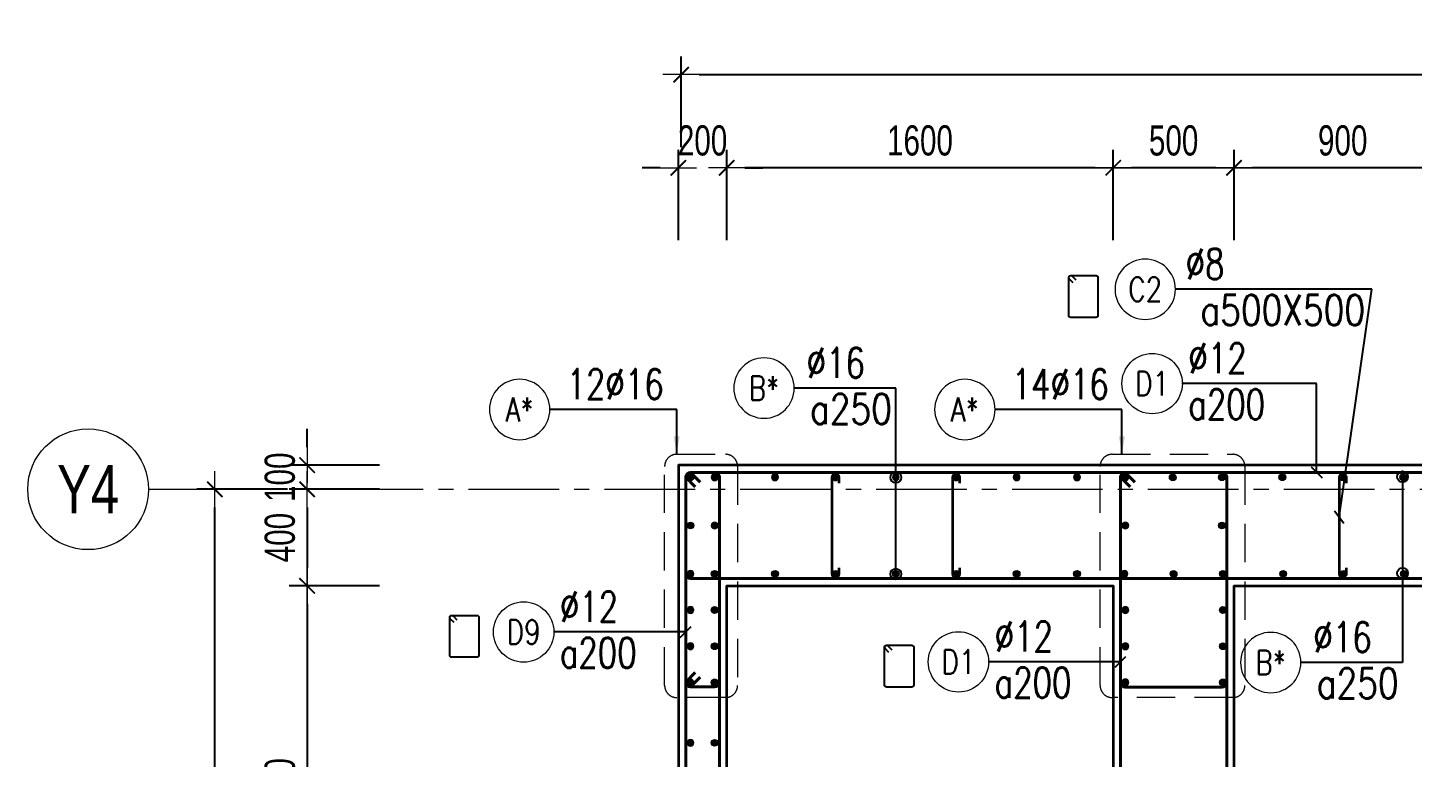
# Model space of a CAD drawing. Header units: millimetres. Extents: x 738475 to 1279438, y -34239 to 156422.
# Drawn here: x 1060364 to 1066096, y 71460 to 74482 of the extents above; entities that cross this region are included whole.
import ezdxf
from ezdxf.enums import TextEntityAlignment as Align

# ---------------------------------------------------------------- set-up
doc = ezdxf.new("R2010")
doc.units = ezdxf.units.MM
doc.header["$MEASUREMENT"] = 0
for name, pattern in [('HIDDEN2', [4.7625, 3.175, -1.5875]), ('HT_Dim Grid$0$CENTER2', [1.125, 0.75, -0.125, 0.125, -0.125]), ('HT_Grid$0$CENTER2', [1.125, 0.75, -0.125, 0.125, -0.125])]:
    doc.linetypes.add(name, pattern=pattern)
doc.layers.get('0').update_dxf_attribs({"lineweight": 20})
doc.layers.get('Defpoints').update_dxf_attribs({"color": 151, "lineweight": 9})
for name, color, linetype, lineweight in [('HT_Dim Grid$0$NDC_S_AXIS', 5, 'HT_Dim Grid$0$CENTER2', 13), ('HT_Dim Grid$0$NDC_S_SYMBOL', 1, 'Continuous', 15), ('HT_Dim Grid$0$NDC_S_TEXT SYMBOL', 7, 'Continuous', 20), ('HT_Grid$0$NDC_S_AXIS', 5, 'HT_Grid$0$CENTER2', 13), ('KC-LEADER', 153, 'Continuous', 18), ('KC-THEP', 6, 'Continuous', 40), ('NDC_S_DIM', 1, 'Continuous', 15), ('NDC_S_HIDDEN', 8, 'HIDDEN2', 13), ('NDC_S_LEADER', 1, 'Continuous', 15), ('NDC_S_REBAR', 4, 'Continuous', 35), ('NDC_S_STIRRUP', 4, 'Continuous', 40), ('NDC_S_VN TEXT', 7, 'Continuous', 20), ('NDC_S_WALL', 6, 'Continuous', 35), ('OF_Core wall_1.2(B1-19F)$0$NDC_S_WALL', 6, 'Continuous', 35)]:
    doc.layers.add(name, color=color, linetype=linetype, lineweight=lineweight)
doc.layers.add('Ligature', color=1, linetype='Continuous')
doc.styles.add('HT_Dim Grid$0$NDC_ANNO', font='', dxfattribs={"width": 0.8})
doc.styles.add('NDC_DIM', font='', dxfattribs={"width": 0.75})
doc.styles.add('NDC_EN TXT', font='romans.shx', dxfattribs={"width": 0.8})
doc.styles.get('HT_Dim Grid$0$NDC_ANNO').set_extended_font_data('Dotum')
doc.styles.get('NDC_DIM').set_extended_font_data('Dotum')
doc.dimstyles.new('NDC_dim_30', dxfattribs={"dimscale": 30, "dimtxt": 2.5, "dimasz": 1.5, "dimexe": 1.5, "dimexo": 2.5, "dimgap": 1, "dimtad": 1, "dimdec": 0, "dimzin": 0, "dimdsep": 46, "dimtxsty": 'NDC_DIM', "dimblk": 'DIMMARK', "dimcen": 0.09, "dimdle": 1.2, "dimclrd": 1, "dimclre": 1, "dimclrt": 3, "dimadec": 0, "dimazin": 0, "dimtfac": 1, "dimtdec": 0, "dimtix": 1, "dimtofl": 0, "dimtmove": 0, "dimatfit": 3, "dimfxl": 6, "dimfxlon": 1, "dimtolj": 1, "dimtzin": 0, "dimarcsym": 0})
doc.dimstyles.new('NDC_dim_50', dxfattribs={"dimscale": 50, "dimtxt": 2.5, "dimasz": 1.5, "dimexe": 1.5, "dimexo": 2.5, "dimgap": 1, "dimtad": 1, "dimdec": 0, "dimzin": 0, "dimdsep": 46, "dimtxsty": 'NDC_DIM', "dimblk": 'DIMMARK', "dimcen": 0.09, "dimdle": 1.2, "dimclrd": 1, "dimclre": 1, "dimclrt": 3, "dimadec": 0, "dimazin": 0, "dimtfac": 1, "dimtdec": 0, "dimtix": 1, "dimtofl": 0, "dimtmove": 0, "dimatfit": 3, "dimfxl": 6, "dimfxlon": 1, "dimtolj": 1, "dimtzin": 0, "dimarcsym": 0})

# ---------------------------------------------------------------- blocks, each defined once
blk = doc.blocks.new('THEP')
at = {"layer": 'KC-LEADER', "color": 6}
blk.add_circle((0, 0), 14, dxfattribs=at)
at = {"layer": 'KC-THEP'}
for p, q in [((-14, 0), (14, 0)), ((9.9, 9.9), (-9.9, -9.9)), ((-9.9, 9.9), (9.9, -9.9)), ((0, 14), (0, -14))]:
    blk.add_line(p, q, dxfattribs=at)
blk = doc.blocks.new('DIMMARK')
at = {"layer": 'NDC_S_DIM', "color": 1}
blk.add_line((-1.5, 0), (1, 0), dxfattribs=at)
at = {"layer": 'NDC_S_DIM', "color": 2, "const_width": 0.1}
blk.add_lwpolyline([(-0.424, -0.424), (0.424, 0.424)], dxfattribs=at)
blk = doc.blocks.new('*U11')
blk.add_circle((-2.5, 0), 2.5)
at = {"layer": 'NDC_S_VN TEXT', "color": 3, "style": 'NDC_EN TXT', "width": 0.75}
for tag, p in [('DK1', (0.5, 0.85)), ('KC1', (0.5, -2.97))]:
    blk.add_attdef(tag, p, '', height=2.5, dxfattribs=at)
at = {"layer": 'NDC_S_VN TEXT', "color": 7, "style": 'NDC_EN TXT', "width": 0.8}
blk.add_attdef('SH2', text='', height=2, dxfattribs=at).set_placement((-2.5, 0), align=Align.MIDDLE)
blk = doc.blocks.new('*U9')
blk.add_circle((2.5, 0), 2.5)
at = {"layer": 'NDC_S_VN TEXT', "color": 3, "style": 'NDC_EN TXT', "width": 0.75}
blk.add_attdef('DK2', text='', height=2.5, dxfattribs=at).set_placement((-0.85, 0.85), align=Align.RIGHT)
at = {"layer": 'NDC_S_VN TEXT', "color": 7, "style": 'NDC_EN TXT', "width": 0.8}
blk.add_attdef('SH3', text='', height=2, dxfattribs=at).set_placement((2.5, 0), align=Align.MIDDLE)
blk = doc.blocks.new('*D646')
at = {"layer": 'Defpoints', "color": 0, "transparency": 16777216}
for p in [(1061521.3, 72670), (1064858.2, 72670), (1063069.3, 72570)]:
    blk.add_point(p, dxfattribs=at)
at = {"layer": 'NDC_S_DIM', "color": 1, "lineweight": -2, "transparency": 16777216}
for p, q in [((1061521.3, 72745), (1061521.3, 72820)), ((1061821.3, 72670), (1061446.3, 72670)), ((1061821.3, 72570), (1061446.3, 72570)), ((1061521.3, 72495), (1061521.3, 72420))]:
    blk.add_line(p, q, dxfattribs=at)
at = {"layer": 'NDC_S_DIM', "color": 1, "lineweight": -2, "transparency": 16777216, "xscale": 75, "yscale": 75, "zscale": 75}
for p, rotation in [((1061521.3, 72670), 270), ((1061521.3, 72570), 90)]:
    blk.add_blockref('DIMMARK', p, dxfattribs=dict(at, rotation=rotation))
at = {"layer": 'NDC_S_DIM', "color": 3, "transparency": 16777216, "insert": (1061408.7, 72620), "char_height": 125, "attachment_point": 5, "rotation": 90, "style": 'NDC_DIM'}
blk.add_mtext('\\A1;100', dxfattribs=at)
blk = doc.blocks.new('*D647')
at = {"layer": 'Defpoints', "color": 0, "transparency": 16777216}
for p in [(1061139.4, 72570), (1063069.3, 72570), (1064858.2, 63570)]:
    blk.add_point(p, dxfattribs=at)
at = {"layer": 'NDC_S_DIM', "color": 1, "lineweight": -2, "transparency": 16777216}
for p, q in [((1061439.4, 72570), (1061064.4, 72570)), ((1061139.4, 63645), (1061139.4, 72495)), ((1061439.4, 63570), (1061064.4, 63570))]:
    blk.add_line(p, q, dxfattribs=at)
at = {"layer": 'NDC_S_DIM', "color": 1, "lineweight": -2, "transparency": 16777216, "xscale": 75, "yscale": 75, "zscale": 75}
for p, rotation in [((1061139.4, 72570), 90), ((1061139.4, 63570), 270)]:
    blk.add_blockref('DIMMARK', p, dxfattribs=dict(at, rotation=rotation))
at = {"layer": 'NDC_S_DIM', "color": 3, "transparency": 16777216, "insert": (1061026.8, 68070), "char_height": 125, "attachment_point": 5, "rotation": 90, "style": 'NDC_DIM'}
blk.add_mtext('\\A1;9000', dxfattribs=at)
blk = doc.blocks.new('*D662')
at = {"layer": 'Defpoints', "color": 0, "transparency": 16777216}
for p in [(1073658.2, 74287.6), (1073658.2, 73384.5), (1063069.3, 72590.3)]:
    blk.add_point(p, dxfattribs=at)
at = {"layer": 'NDC_S_DIM', "color": 1, "lineweight": -2, "transparency": 16777216}
for p, q in [((1063069.3, 73987.6), (1063069.3, 74362.6)), ((1073658.2, 73987.6), (1073658.2, 74362.6)), ((1063144.3, 74287.6), (1073583.2, 74287.6))]:
    blk.add_line(p, q, dxfattribs=at)
at = {"layer": 'NDC_S_DIM', "color": 1, "lineweight": -2, "transparency": 16777216, "xscale": 75, "yscale": 75, "zscale": 75, "rotation": 180}
blk.add_blockref('DIMMARK', (1063069.3, 74287.6), dxfattribs=at)
at = {"layer": 'NDC_S_DIM', "color": 1, "lineweight": -2, "transparency": 16777216, "xscale": 75, "yscale": 75, "zscale": 75}
blk.add_blockref('DIMMARK', (1073658.2, 74287.6), dxfattribs=at)
at = {"layer": 'NDC_S_DIM', "color": 3, "transparency": 16777216, "insert": (1068363.8, 74400.1), "char_height": 125, "attachment_point": 5, "style": 'NDC_DIM'}
blk.add_mtext('\\A1;10589', dxfattribs=at)
blk = doc.blocks.new('*D665')
at = {"layer": 'Defpoints', "color": 0, "ltscale": 200, "transparency": 16777216}
for p in [(1065358.2, 73901.7), (1066258.2, 72640), (1065358.2, 72146.4)]:
    blk.add_point(p, dxfattribs=at)
at = {"layer": 'NDC_S_DIM', "color": 1, "lineweight": -2, "ltscale": 200, "transparency": 16777216}
for p, q in [((1065358.2, 73601.7), (1065358.2, 73976.7)), ((1066258.2, 73601.7), (1066258.2, 73976.7)), ((1066183.2, 73901.7), (1065433.2, 73901.7))]:
    blk.add_line(p, q, dxfattribs=at)
at = {"layer": 'NDC_S_DIM', "color": 1, "lineweight": -2, "ltscale": 200, "transparency": 16777216, "xscale": 75, "yscale": 75, "zscale": 75, "rotation": 180}
blk.add_blockref('DIMMARK', (1065358.2, 73901.7), dxfattribs=at)
at = {"layer": 'NDC_S_DIM', "color": 1, "lineweight": -2, "ltscale": 200, "transparency": 16777216, "xscale": 75, "yscale": 75, "zscale": 75}
blk.add_blockref('DIMMARK', (1066258.2, 73901.7), dxfattribs=at)
at = {"layer": 'NDC_S_DIM', "color": 3, "ltscale": 200, "transparency": 16777216, "insert": (1065808.2, 74014.3), "char_height": 125, "attachment_point": 5, "style": 'NDC_DIM'}
blk.add_mtext('\\A1;900', dxfattribs=at)
blk = doc.blocks.new('*D666')
at = {"layer": 'Defpoints', "color": 0, "ltscale": 200, "transparency": 16777216}
for p in [(1064858.2, 73901.7), (1064858.2, 72170), (1065358.2, 72146.4)]:
    blk.add_point(p, dxfattribs=at)
at = {"layer": 'NDC_S_DIM', "color": 1, "lineweight": -2, "ltscale": 200, "transparency": 16777216}
for p, q in [((1064858.2, 73601.7), (1064858.2, 73976.7)), ((1065358.2, 73601.7), (1065358.2, 73976.7)), ((1065283.2, 73901.7), (1064933.2, 73901.7))]:
    blk.add_line(p, q, dxfattribs=at)
at = {"layer": 'NDC_S_DIM', "color": 1, "lineweight": -2, "ltscale": 200, "transparency": 16777216, "xscale": 75, "yscale": 75, "zscale": 75, "rotation": 180}
blk.add_blockref('DIMMARK', (1064858.2, 73901.7), dxfattribs=at)
at = {"layer": 'NDC_S_DIM', "color": 1, "lineweight": -2, "ltscale": 200, "transparency": 16777216, "xscale": 75, "yscale": 75, "zscale": 75}
blk.add_blockref('DIMMARK', (1065358.2, 73901.7), dxfattribs=at)
at = {"layer": 'NDC_S_DIM', "color": 3, "ltscale": 200, "transparency": 16777216, "insert": (1065108.2, 74014.3), "char_height": 125, "attachment_point": 5, "style": 'NDC_DIM'}
blk.add_mtext('\\A1;500', dxfattribs=at)
blk = doc.blocks.new('*U10')
blk.add_circle((2.5, 0), 2.5)
at = {"layer": 'NDC_S_VN TEXT', "color": 3, "style": 'NDC_EN TXT'}
for tag, width, p in [('DK2', 0.75, (-0.85, 0.85)), ('KC2', 0.8, (-0.85, -2.97))]:
    blk.add_attdef(tag, text='', height=2.5, dxfattribs=dict(at, width=width)).set_placement(p, align=Align.RIGHT)
at = {"layer": 'NDC_S_VN TEXT', "color": 7, "style": 'NDC_EN TXT', "width": 0.8}
blk.add_attdef('SH3', text='', height=2, dxfattribs=at).set_placement((2.5, 0), align=Align.MIDDLE)
blk = doc.blocks.new('*U20')
at = {"layer": 'HT_Dim Grid$0$NDC_S_SYMBOL'}
blk.add_line((5, 0), (9, 0), dxfattribs=at)
blk.add_circle((0, 0), 5, dxfattribs=at)
at = {"layer": 'HT_Dim Grid$0$NDC_S_TEXT SYMBOL', "color": 7, "style": 'HT_Dim Grid$0$NDC_ANNO', "width": 0.8}
blk.add_attdef('GRID', text='', height=4, rotation=270, dxfattribs=at).set_placement((0, 0), align=Align.MIDDLE)
blk = doc.blocks.new('*D676')
at = {"layer": 'Defpoints', "color": 0, "ltscale": 200, "transparency": 16777216}
for p in [(1063069.3, 72570), (1061521.3, 72170), (1065358.2, 72170)]:
    blk.add_point(p, dxfattribs=at)
at = {"layer": 'NDC_S_DIM', "color": 1, "lineweight": -2, "ltscale": 200, "transparency": 16777216}
for p, q in [((1061821.3, 72570), (1061446.3, 72570)), ((1061521.3, 72495), (1061521.3, 72245)), ((1061821.3, 72170), (1061446.3, 72170))]:
    blk.add_line(p, q, dxfattribs=at)
at = {"layer": 'NDC_S_DIM', "color": 1, "lineweight": -2, "ltscale": 200, "transparency": 16777216, "xscale": 75, "yscale": 75, "zscale": 75}
for p, rotation in [((1061521.3, 72570), 90), ((1061521.3, 72170), 270)]:
    blk.add_blockref('DIMMARK', p, dxfattribs=dict(at, rotation=rotation))
at = {"layer": 'NDC_S_DIM', "color": 3, "ltscale": 200, "transparency": 16777216, "insert": (1061408.7, 72370), "char_height": 125, "attachment_point": 5, "rotation": 90, "style": 'NDC_DIM'}
blk.add_mtext('\\A1;400', dxfattribs=at)
blk = doc.blocks.new('*D677')
at = {"layer": 'Defpoints', "color": 0, "ltscale": 200, "transparency": 16777216}
for p in [(1065358.2, 72170), (1061521.3, 70470), (1065358.2, 70470)]:
    blk.add_point(p, dxfattribs=at)
at = {"layer": 'NDC_S_DIM', "color": 1, "lineweight": -2, "ltscale": 200, "transparency": 16777216}
for p, q in [((1061821.3, 72170), (1061446.3, 72170)), ((1061521.3, 72095), (1061521.3, 70545)), ((1061821.3, 70470), (1061446.3, 70470))]:
    blk.add_line(p, q, dxfattribs=at)
at = {"layer": 'NDC_S_DIM', "color": 1, "lineweight": -2, "ltscale": 200, "transparency": 16777216, "xscale": 75, "yscale": 75, "zscale": 75}
for p, rotation in [((1061521.3, 72170), 90), ((1061521.3, 70470), 270)]:
    blk.add_blockref('DIMMARK', p, dxfattribs=dict(at, rotation=rotation))
at = {"layer": 'NDC_S_DIM', "color": 3, "ltscale": 200, "transparency": 16777216, "insert": (1061408.7, 71320), "char_height": 125, "attachment_point": 5, "rotation": 90, "style": 'NDC_DIM'}
blk.add_mtext('\\A1;1700', dxfattribs=at)
blk = doc.blocks.new('*D743')
at = {"layer": 'Defpoints', "color": 0, "ltscale": 200, "transparency": 16777216}
for p in [(1063258.2, 73901.7), (1063258.2, 72170), (1064858.2, 72170)]:
    blk.add_point(p, dxfattribs=at)
at = {"layer": 'NDC_S_DIM', "color": 1, "lineweight": -2, "ltscale": 200, "transparency": 16777216}
for p, q in [((1063258.2, 73601.7), (1063258.2, 73976.7)), ((1064858.2, 73601.7), (1064858.2, 73976.7)), ((1064783.2, 73901.7), (1063333.2, 73901.7))]:
    blk.add_line(p, q, dxfattribs=at)
at = {"layer": 'NDC_S_DIM', "color": 1, "lineweight": -2, "ltscale": 200, "transparency": 16777216, "xscale": 75, "yscale": 75, "zscale": 75, "rotation": 180}
blk.add_blockref('DIMMARK', (1063258.2, 73901.7), dxfattribs=at)
at = {"layer": 'NDC_S_DIM', "color": 1, "lineweight": -2, "ltscale": 200, "transparency": 16777216, "xscale": 75, "yscale": 75, "zscale": 75}
blk.add_blockref('DIMMARK', (1064858.2, 73901.7), dxfattribs=at)
at = {"layer": 'NDC_S_DIM', "color": 3, "ltscale": 200, "transparency": 16777216, "insert": (1064058.2, 74014.3), "char_height": 125, "attachment_point": 5, "style": 'NDC_DIM'}
blk.add_mtext('\\A1;1600', dxfattribs=at)
blk = doc.blocks.new('*D744')
at = {"layer": 'Defpoints', "color": 0, "ltscale": 200, "transparency": 16777216}
for p in [(1063058.2, 73901.7), (1063058.2, 72170), (1063258.2, 72170)]:
    blk.add_point(p, dxfattribs=at)
at = {"layer": 'NDC_S_DIM', "color": 1, "lineweight": -2, "ltscale": 200, "transparency": 16777216}
for p, q in [((1063058.2, 73601.7), (1063058.2, 73976.7)), ((1063258.2, 73601.7), (1063258.2, 73976.7)), ((1062983.2, 73901.7), (1062908.2, 73901.7)), ((1063333.2, 73901.7), (1063408.2, 73901.7))]:
    blk.add_line(p, q, dxfattribs=at)
at = {"layer": 'NDC_S_DIM', "color": 1, "lineweight": -2, "ltscale": 200, "transparency": 16777216, "xscale": 75, "yscale": 75, "zscale": 75}
blk.add_blockref('DIMMARK', (1063058.2, 73901.7), dxfattribs=at)
at = {"layer": 'NDC_S_DIM', "color": 1, "lineweight": -2, "ltscale": 200, "transparency": 16777216, "xscale": 75, "yscale": 75, "zscale": 75, "rotation": 180}
blk.add_blockref('DIMMARK', (1063258.2, 73901.7), dxfattribs=at)
at = {"layer": 'NDC_S_DIM', "color": 3, "ltscale": 200, "transparency": 16777216, "insert": (1063158.2, 74014.3), "char_height": 125, "attachment_point": 5, "style": 'NDC_DIM'}
blk.add_mtext('\\A1;200', dxfattribs=at)

msp = doc.modelspace()

# ---------------------------------------------------------------- linework, layer by layer
at = {"layer": 'HT_Grid$0$NDC_S_AXIS', "ltscale": 500}
msp.add_line((1061064.426, 72570.011), (1078989.134, 72570.011), dxfattribs=at)
at = {"layer": 'Ligature'}
for points in [[(1064692.419, 73425.574), (1064676.453, 73441.539, -0.66817864), (1064682.227, 73455.478), (1064786.855, 73455.478, -0.41421356), (1064795.02, 73447.313), (1064795.02, 73290.205, -0.41421356), (1064786.855, 73282.04), (1064682.227, 73282.04, -0.41421356), (1064674.062, 73290.205), (1064674.062, 73447.313, -0.66817864), (1064688, 73453.086), (1064703.966, 73437.12)], [(1062129.697, 72017.933), (1062113.731, 72033.899, -0.66817864), (1062119.505, 72047.838), (1062224.133, 72047.838, -0.41421356), (1062232.298, 72039.673), (1062232.298, 71882.565, -0.41421356), (1062224.133, 71874.4), (1062119.504, 71874.4, -0.41421356), (1062111.34, 71882.565), (1062111.34, 72039.673, -0.66817864), (1062125.278, 72045.446), (1062141.244, 72029.48)], [(1063929.697, 71894.137), (1063913.731, 71910.103, -0.66817864), (1063919.505, 71924.041), (1064024.133, 71924.041, -0.41421356), (1064032.298, 71915.876), (1064032.298, 71758.769, -0.41421356), (1064024.133, 71750.604), (1063919.504, 71750.604, -0.41421356), (1063911.34, 71758.769), (1063911.34, 71915.876, -0.66817864), (1063925.278, 71921.65), (1063941.244, 71905.684)]]:
    msp.add_lwpolyline(points, format="xyb", dxfattribs=at)
at = {"layer": 'NDC_S_HIDDEN', "ltscale": 50}
for points in [[(1063051.144, 72714.933), (1063253.163, 72714.933, -0.41421356), (1063303.163, 72664.933), (1063303.163, 71757.473, -0.41421356), (1063253.163, 71707.473), (1063051.144, 71707.473, -0.41421356), (1063001.144, 71757.473), (1063001.144, 72664.933, -0.41421356)], [(1064853.915, 72714.933), (1065353.163, 72714.933, -0.41421356), (1065403.163, 72664.933), (1065403.163, 71757.473, -0.41421356), (1065353.163, 71707.473), (1064853.915, 71707.473, -0.41421356), (1064803.915, 71757.473), (1064803.915, 72664.933, -0.41421356)]]:
    msp.add_lwpolyline(points, format="xyb", close=True, dxfattribs=at)
at = {"layer": 'NDC_S_REBAR'}
for points in [[(1063723.224, 72595.011), (1063723.224, 72620.011, 1), (1063693.224, 72620.011), (1063693.224, 72220.011, 1), (1063723.224, 72220.011), (1063723.224, 72245.011)], [(1064223.224, 72595.011), (1064223.224, 72620.011, 1), (1064193.224, 72620.011), (1064193.224, 72220.011, 1), (1064223.224, 72220.011), (1064223.224, 72245.011)], [(1065823.224, 72595.011), (1065823.224, 72620.011, 1), (1065793.224, 72620.011), (1065793.224, 72220.011, 1), (1065823.224, 72220.011), (1065823.224, 72245.011)]]:
    msp.add_lwpolyline(points, format="xyb", dxfattribs=at)
at = {"layer": 'NDC_S_STIRRUP'}
for points in [[(1063148.224, 72600.011), (1063108.224, 72640.011, 0.41421356), (1063088.224, 72620.011), (1063088.224, 72220.011, 0.41421356), (1063108.224, 72200.011), (1066208.224, 72200.011, 0.41421356), (1066228.224, 72220.011), (1066228.224, 72620.011, 0.41421356), (1066208.224, 72640.011), (1063108.224, 72640.011, 0.41421356), (1063088.224, 72620.011), (1063128.224, 72580.011)], [(1063128.224, 72580.011), (1063088.224, 72620.011, -0.41421356), (1063108.224, 72640.011), (1063208.224, 72640.011, -0.41421356), (1063228.224, 72620.011), (1063228.224, 63520.011, -0.41421356), (1063208.224, 63500.011), (1063108.224, 63500.011, -0.41421356), (1063088.224, 63520.011), (1063088.224, 72620.011, -0.41421356), (1063108.224, 72640.011), (1063148.224, 72600.011)], [(1063128.224, 71811.24), (1063088.224, 71771.24, 0.41421356), (1063108.224, 71751.24), (1063208.224, 71751.24, 0.41421356), (1063228.224, 71771.24), (1063228.224, 72620.011, 0.41421356), (1063208.224, 72640.011), (1063108.224, 72640.011, 0.41421356), (1063088.224, 72620.011), (1063088.224, 71771.24, 0.41421356), (1063108.224, 71751.24), (1063148.224, 71791.24)], [(1064928.224, 72580.011), (1064888.224, 72620.011, -0.41421356), (1064908.224, 72640.011), (1065308.224, 72640.011, -0.41421356), (1065328.224, 72620.011), (1065328.224, 71770.194, -0.41421356), (1065308.224, 71750.194), (1064908.224, 71750.194, -0.41421356), (1064888.224, 71770.194), (1064888.224, 72620.011, -0.41421356), (1064908.224, 72640.011), (1064948.224, 72600.011)], [(1064928.224, 72580.011), (1064888.224, 72620.011, -0.41421356), (1064908.224, 72640.011), (1065308.224, 72640.011, -0.41421356), (1065328.224, 72620.011), (1065328.224, 63520.011, -0.41421356), (1065308.224, 63500.011), (1064908.224, 63500.011, -0.41421356), (1064888.224, 63520.011), (1064888.224, 72620.011, -0.41421356), (1064908.224, 72640.011), (1064948.224, 72600.011)]]:
    msp.add_lwpolyline(points, format="xyb", dxfattribs=at)
at = {"layer": 'NDC_S_WALL'}
for points in [[(1065358.224, 70470.011), (1065358.224, 72170.011), (1066258.224, 72170.011), (1066258.224, 72670.011), (1063058.224, 72670.011), (1063058.224, 63470.011)], [(1063258.224, 63970.011), (1063258.224, 72170.011), (1064858.224, 72170.011), (1064858.224, 63970.011)]]:
    msp.add_lwpolyline(points, dxfattribs=at)

# ---------------------------------------------------------------- block references
at = {"layer": 'HT_Dim Grid$0$NDC_S_AXIS'}
ref = msp.add_blockref('*U20', (1060614.426, 72570.011), dxfattribs=dict(at, xscale=50, yscale=50, zscale=150))
ref.add_attrib('GRID', 'Y4', dxfattribs={"layer": 'HT_Dim Grid$0$NDC_S_TEXT SYMBOL', "color": 7, "height": 200, "style": 'HT_Dim Grid$0$NDC_ANNO', "width": 0.8}).set_placement((1060614.426, 72570.011), align=Align.MIDDLE)
at = {"layer": 'KC-THEP'}
for p, rotation in [((1063108.224, 72620.011), 9.668564436380946), ((1065104.604, 72619.394), 9.66856443638095), ((1065308.224, 72620.011), 9.66856443638095), ((1065558.224, 72620.011), 9.66856443638095), ((1065808.224, 72620.011), 9.66856443638095), ((1066058.224, 72620.011), 9.66856443638095), ((1063108.224, 72420.011), 9.668564436380946), ((1065308.224, 72420.011), 9.66856443638095), ((1063208.224, 72220.011), 189.6685644363809), ((1063458.224, 72220.011), 189.6685644363809), ((1063708.224, 72220.011), 189.6685644363809), ((1063958.224, 72220.011), 189.6685644363809), ((1064208.224, 72220.011), 189.6685644363809), ((1064458.224, 72220.011), 189.6685644363809), ((1064708.224, 72220.011), 189.6685644363809), ((1065108.116, 72219.394), 9.66856443638095), ((1065311.736, 72220.011), 9.66856443638095), ((1065561.736, 72220.011), 9.66856443638095), ((1065811.736, 72220.011), 9.66856443638095), ((1066061.736, 72220.011), 9.66856443638095), ((1063208.224, 72070.011), 189.6685644363809), ((1065311.736, 72070.011), 9.66856443638095), ((1063208.224, 71920.011), 189.6685644363809), ((1065311.736, 71920.011), 9.66856443638095), ((1063208.224, 71770.011), 189.6685644363809), ((1065311.736, 71770.011), 9.66856443638095), ((1063208.224, 71520.011), 189.6685644363809)]:
    msp.add_blockref('THEP', p, dxfattribs=dict(at, rotation=rotation))
at = {"layer": 'KC-THEP', "xscale": -1}
for p, rotation in [((1063208.224, 72620.011), 350.3314355636191), ((1063458.224, 72620.011), 350.3314355636191), ((1063708.224, 72620.011), 350.3314355636191), ((1063958.224, 72620.011), 350.3314355636191), ((1064208.224, 72620.011), 350.3314355636191), ((1064458.224, 72620.011), 350.3314355636191), ((1064708.224, 72620.011), 350.3314355636191), ((1064908.224, 72620.011), 350.3314355636191), ((1063208.224, 72420.011), 350.3314355636191), ((1064908.224, 72420.011), 350.3314355636191), ((1063108.224, 72220.011), 170.331435563619), ((1064904.712, 72220.011), 350.3314355636191), ((1063108.224, 72070.011), 170.331435563619), ((1064908.224, 72070.011), 170.331435563619), ((1063108.224, 71920.011), 170.331435563619), ((1064908.224, 71920.011), 170.331435563619), ((1063108.224, 71770.011), 170.331435563619), ((1064908.224, 71770.011), 170.331435563619), ((1063108.224, 71520.011), 170.331435563619)]:
    msp.add_blockref('THEP', p, dxfattribs=dict(at, rotation=rotation))
at = {"layer": 'NDC_S_VN TEXT'}
ref = msp.add_blockref('*U10', (1065115.596, 73398.596), dxfattribs=dict(at, xscale=-50, yscale=50, zscale=50))
ref.add_attrib('SH3', 'C2', dxfattribs={"color": 7, "height": 100, "style": 'NDC_EN TXT', "width": 0.8}).set_placement((1064990.596, 73398.596), align=Align.MIDDLE)
ref.add_attrib('DK2', '%%c8', dxfattribs={"color": 3, "height": 125, "style": 'NDC_EN TXT', "width": 0.75}).set_placement((1065318.81, 73440.871), align=Align.RIGHT)
ref.add_attrib('KC2', 'a500X500', dxfattribs={"color": 3, "height": 125, "style": 'NDC_EN TXT', "width": 0.8}).set_placement((1065900.953, 73249.969), align=Align.RIGHT)
ref = msp.add_blockref('*U10', (1063537.613, 72989.055), dxfattribs=dict(at, xscale=-50, yscale=50, zscale=50))
ref.add_attrib('SH3', 'B*', dxfattribs={"color": 7, "height": 100, "style": 'NDC_EN TXT', "width": 0.8}).set_placement((1063412.613, 72989.055), align=Align.MIDDLE)
ref.add_attrib('DK2', '%%C16', dxfattribs={"color": 3, "height": 125, "style": 'NDC_EN TXT', "width": 0.75}).set_placement((1063830.113, 73031.33), align=Align.RIGHT)
ref.add_attrib('KC2', 'a250', dxfattribs={"color": 3, "height": 125, "style": 'NDC_EN TXT', "width": 0.8}).set_placement((1063942.017, 72840.427), align=Align.RIGHT)
at = {"layer": 'NDC_S_VN TEXT', "xscale": 50, "yscale": 50, "zscale": 50}
for p, values in [((1065144.34, 73007.966), {'SH2': 'D1', 'DK1': '%%C12', 'KC1': 'a200'}), ((1062542.621, 71978.935), {'SH2': 'D9', 'DK1': '%%C12', 'KC1': 'a200'}), ((1064342.621, 71855.138), {'SH2': 'D1', 'DK1': '%%C12', 'KC1': 'a200'})]:
    msp.add_blockref('*U11', p, dxfattribs=at).add_auto_attribs(values)
at = {"layer": 'NDC_S_VN TEXT'}
ref = msp.add_blockref('*U9', (1062525.896, 72900.596), dxfattribs=dict(at, xscale=-50, yscale=50, zscale=50))
ref.add_attrib('SH3', 'A*', dxfattribs={"color": 7, "height": 100, "style": 'NDC_EN TXT', "width": 0.8}).set_placement((1062400.896, 72900.596), align=Align.MIDDLE)
ref.add_attrib('DK2', '12%%C16', dxfattribs={"color": 3, "height": 125, "style": 'NDC_EN TXT', "width": 0.75}).set_placement((1062996.968, 72942.871), align=Align.RIGHT)
ref = msp.add_blockref('*U9', (1064368.93, 72900.596), dxfattribs=dict(at, xscale=-50, yscale=50, zscale=50))
ref.add_attrib('SH3', 'A*', dxfattribs={"color": 7, "height": 100, "style": 'NDC_EN TXT', "width": 0.8}).set_placement((1064243.93, 72900.596), align=Align.MIDDLE)
ref.add_attrib('DK2', '14%%C16', dxfattribs={"color": 3, "height": 125, "style": 'NDC_EN TXT', "width": 0.75}).set_placement((1064840.002, 72942.871), align=Align.RIGHT)
ref = msp.add_blockref('*U10', (1065635.192, 71852.484), dxfattribs=dict(at, xscale=-50, yscale=50, zscale=50))
ref.add_attrib('SH3', 'B*', dxfattribs={"color": 7, "height": 100, "style": 'NDC_EN TXT', "width": 0.8}).set_placement((1065510.192, 71852.484), align=Align.MIDDLE)
ref.add_attrib('DK2', '%%C16', dxfattribs={"color": 3, "height": 125, "style": 'NDC_EN TXT', "width": 0.75}).set_placement((1065927.692, 71894.759), align=Align.RIGHT)
ref.add_attrib('KC2', 'a250', dxfattribs={"color": 3, "height": 125, "style": 'NDC_EN TXT', "width": 0.8}).set_placement((1066039.596, 71703.857), align=Align.RIGHT)

# ---------------------------------------------------------------- dimensions: what is measured, and where the dimension line sits
at = {"layer": 'NDC_S_DIM'}
dim = msp.add_linear_dim(base=(1073658.224, 74287.554), p1=(1063069.313, 72590.282), p2=(1073658.224, 73384.495), dimstyle='NDC_dim_50', dxfattribs=at)
dim.commit()
dim.dimension.update_dxf_attribs({"geometry": '*D662', "text_midpoint": (1068363.769, 74400.138)})
at = {"layer": 'NDC_S_DIM', "ltscale": 200}
for base, p1, p2, picture, middle in [((1063058.224, 73901.686), (1063258.224, 72170.011), (1063058.224, 72170.011), '*D744', (1063158.224, 74014.27)), ((1063258.224, 73901.686), (1064858.224, 72170.011), (1063258.224, 72170.011), '*D743', (1064058.224, 74014.27)), ((1064858.224, 73901.686), (1065358.224, 72146.358), (1064858.224, 72170.011), '*D666', (1065108.224, 74014.27)), ((1065358.224, 73901.686), (1066258.224, 72640.011), (1065358.224, 72146.358), '*D665', (1065808.224, 74014.27))]:
    dim = msp.add_linear_dim(base=base, p1=p1, p2=p2, dimstyle='NDC_dim_50', override={"dimtmove": 1}, dxfattribs=at)
    dim.commit()
    dim.dimension.update_dxf_attribs({"geometry": picture, "text_midpoint": middle})
at = {"layer": 'NDC_S_DIM'}
for base, p1, p2, picture, middle in [((1061521.318, 72670.011), (1063069.313, 72570.011), (1064858.224, 72670.011), '*D646', (1061408.733, 72620.011)), ((1061139.426, 72570.011), (1064858.224, 63570.011), (1063069.313, 72570.011), '*D647', (1061026.841, 68070.011))]:
    dim = msp.add_linear_dim(base=base, p1=p1, p2=p2, angle=90, dimstyle='NDC_dim_50', dxfattribs=at)
    dim.commit()
    dim.dimension.update_dxf_attribs({"geometry": picture, "text_midpoint": middle})
at = {"layer": 'NDC_S_DIM', "ltscale": 200}
for base, p1, p2, picture, middle in [((1061521.318, 72170.011), (1063069.313, 72570.011), (1065358.224, 72170.011), '*D676', (1061408.733, 72370.011)), ((1061521.318, 70470.011), (1065358.224, 72170.011), (1065358.224, 70470.011), '*D677', (1061408.733, 71320.011))]:
    dim = msp.add_linear_dim(base=base, p1=p1, p2=p2, angle=90, dimstyle='NDC_dim_50', override={"dimtmove": 1}, dxfattribs=at)
    dim.commit()
    dim.dimension.update_dxf_attribs({"geometry": picture, "text_midpoint": middle})

# ---------------------------------------------------------------- leaders
at = {"layer": 'NDC_S_LEADER'}
for points, override in [([(1065793.224, 72454.679), (1065928.492, 73398.595), (1065115.596, 73398.595)], {"dimtad": 0, "dimldrblk": 'Oblique'}), ([(1063958.224, 72218.98), (1063958.224, 72988.874), (1063537.613, 72988.874)], {"dimgap": 1, "dimtad": 0, "dimldrblk": 'Origin'}), ([(1063958.224, 72618.98), (1063958.224, 72988.874), (1063537.613, 72988.874)], {"dimgap": 1, "dimtad": 0, "dimldrblk": 'Origin'}), ([(1065699.967, 72640.011), (1065699.967, 73007.966), (1065142.265, 73007.966)], {"dimtad": 0, "dimldrblk": 'Oblique'}), ([(1066055.803, 72622.196), (1066055.803, 71852.303), (1065635.192, 71852.303)], {"dimgap": 1, "dimtad": 0, "dimldrblk": 'Origin'}), ([(1066055.803, 72222.196), (1066055.803, 71852.303), (1065635.192, 71852.303)], {"dimgap": 1, "dimtad": 0, "dimldrblk": 'Origin'}), ([(1063088.224, 71978.935), (1062540.546, 71978.935)], {"dimtad": 0, "dimldrblk": 'Oblique'}), ([(1064888.224, 71855.138), (1064340.546, 71855.138)], {"dimtad": 0, "dimldrblk": 'Oblique'})]:
    msp.add_leader(points, dimstyle='NDC_dim_30', override=override, dxfattribs=at)
at = {"layer": 'OF_Core wall_1.2(B1-19F)$0$NDC_S_WALL', "ltscale": 200}
for points in [[(1063051.144, 72714.933), (1063051.144, 72900.596), (1062525.896, 72900.596)], [(1064894.178, 72714.933), (1064894.178, 72900.596), (1064368.93, 72900.596)]]:
    msp.add_leader(points, dimstyle='NDC_dim_50', override={"dimgap": 1, "dimtad": 0}, dxfattribs=at)

doc.saveas('drawing.dxf')
